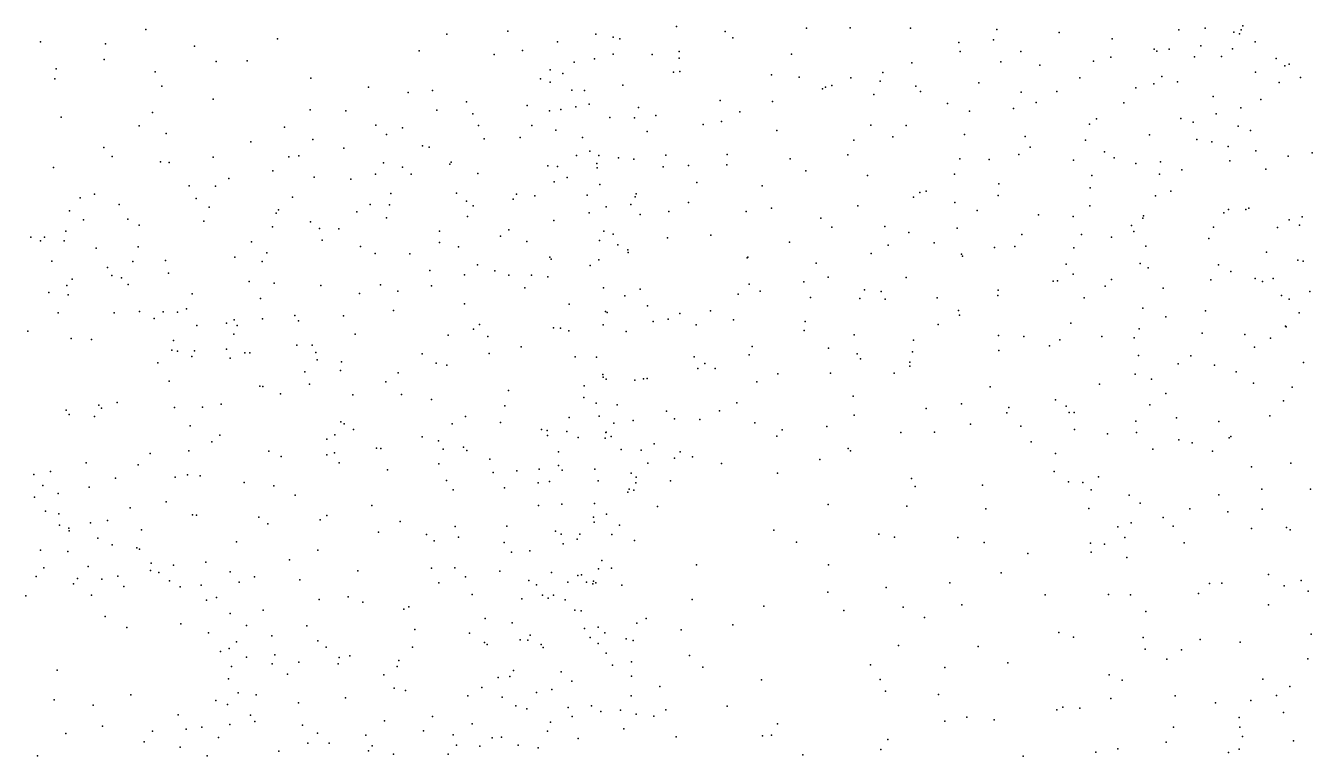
# Model space of a CAD drawing. Header units: metres. Extents: x -23.9 to 23.9, y -27.4 to 27.4.
# Drawn here: x -5.97 to -0.01, y 6.75 to 10.13 of the extents above; entities that cross this region are included whole.
import ezdxf

# ---------------------------------------------------------------- set-up
doc = ezdxf.new("R2010")
doc.units = ezdxf.units.M

msp = doc.modelspace()

# ---------------------------------------------------------------- linework, layer by layer
for p in [(-0.3334, 10.1341, 22.4424), (-5.4153, 10.1171, 17.882), (-4.8055, 10.0735, 5.3465), (-4.022, 10.0954, -18.4797), (-3.7396, 10.1091, -18.8706), (-3.3315, 10.0949, 5.8754), (-3.2513, 10.0805, 22.5148), (-3.2203, 10.0741, -22.8257), (-2.9579, 10.1305, -23.614), (-2.7322, 10.1069, 21.0256), (-2.6965, 10.0785, 5.7217), (-2.3554, 10.1225, 23.5699), (-2.1525, 10.1251, 5.051), (-1.8739, 10.123, 17.8427), (-1.4732, 10.1174, 20.7527), (-1.1855, 10.1028, 3.0799), (-0.9402, 10.0733, -26.3656), (-0.6305, 10.1144, 1.6013), (-0.5091, 10.1223, 1.3863), (-0.3751, 10.1049, 13.637), (-0.3492, 10.0968, 14.4523), (-0.3419, 10.1148, 1.0921), (-5.9038, 10.0593, 3.9854), (-5.6025, 10.0501, -12.9365), (-5.191, 10.0388, -12.7412), (-4.1494, 10.0178, -12.4644), (-3.6715, 10.0196, 12.6478), (-3.5088, 10.0588, -19.6305), (-2.9452, 10.014, 21.3057), (-1.6502, 10.0567, 4.2896), (-1.6434, 10.014, -25.7525), (-1.4895, 10.0683, 3.8752), (-1.3629, 10.0147, 3.6089), (-0.7454, 10.0251, 21.1797), (-0.7319, 10.0165, 23.0631), (-0.676, 10.0255, 16.6989), (-0.5291, 10.0411, 22.7836), (-0.3825, 10.0271, 22.1447), (-0.2766, 10.0593, 15.3293), (-5.6088, 9.9784, 4.3978), (-5.0906, 9.9691, 5.0373), (-4.9469, 9.9709, 17.8982), (-3.8023, 10.0011, 5.8806), (-3.4319, 9.9647, -23.33), (-3.3372, 9.9806, -21.9242), (-3.2505, 10.0026, 21.9794), (-3.0711, 10.0007, -24.3734), (-2.9452, 9.984, 18.1472), (-2.4249, 10.0017, -24.8506), (-1.8671, 9.9619, -25.4485), (-1.4557, 9.9662, 17.6181), (-1.0252, 9.9696, 2.7872), (-0.9455, 9.9883, 16.9904), (-0.5582, 9.9903, 21.5423), (-0.4323, 9.9913, 21.8868), (-0.1799, 9.9816, 13.9736), (-0.1194, 9.9558, 15.907), (-5.8314, 9.9339, 17.8507), (-5.373, 9.9205, 4.6915), (-3.5429, 9.9304, 12.8532), (-3.4839, 9.9122, -23.8241), (-2.9713, 9.9187, 5.7417), (-2.9415, 9.922, 23.1736), (-2.5175, 9.9065, -12.3911), (-2.3891, 9.8956, 20.6827), (-2.0022, 9.9175, 23.668), (-1.2753, 9.9514, -12.5241), (-0.7088, 9.8984, 16.924), (-0.276, 9.9185, 16.4749), (-0.1389, 9.9478, 14.6033), (-0.0671, 9.8947, 14.3524), (-5.837, 9.888, -18.3933), (-5.3422, 9.8538, 17.8716), (-4.6515, 9.8918, -18.1672), (-4.3842, 9.8491, 5.5411), (-4.0887, 9.8343, 18.1123), (-3.5881, 9.8875, -22.5828), (-3.5422, 9.8731, 12.2468), (-3.4428, 9.8353, -20.922), (-3.2064, 9.8594, 21.7426), (-2.2819, 9.8418, 5.2761), (-2.2672, 9.8493, 18.0707), (-2.2384, 9.8577, 23.6364), (-2.1504, 9.8925, -12.4404), (-2.0144, 9.8768, 20.6004), (-1.8494, 9.8549, 4.6821), (-1.5578, 9.87, 23.6333), (-1.0886, 9.8924, 17.2631), (-0.8291, 9.846, -12.4791), (-0.7465, 9.8656, 2.1447), (-0.6367, 9.874, 1.8422), (-0.1665, 9.8711, 0.9081), (-5.104, 9.7942, -18.1223), (-4.2002, 9.8243, -18.2206), (-3.9299, 9.7823, 12.4707), (-3.3835, 9.8336, -20.2783), (-2.7554, 9.788, 5.5873), (-2.5123, 9.7836, -25.1229), (-2.0435, 9.8159, 4.9559), (-1.828, 9.8293, 17.8951), (-1.7026, 9.7746, 4.4676), (-1.3608, 9.8261, 3.7836), (-1.2913, 9.7789, -26.1113), (-1.1954, 9.8293, 3.3655), (-0.8855, 9.777, 2.6052), (-0.4716, 9.8059, 21.6957), (-0.2502, 9.792, 16.6905), (-5.3857, 9.7329, 4.5235), (-4.654, 9.7451, -12.546), (-4.4889, 9.7399, 18.0022), (-4.068, 9.7432, 12.8018), (-3.9018, 9.7253, 5.6375), (-3.6497, 9.7647, -22.037), (-3.5462, 9.7392, -24.5552), (-3.4939, 9.7455, -18.9479), (-3.4235, 9.7579, 18.1341), (-3.3617, 9.7704, 12.6107), (-3.1333, 9.755, 21.4865), (-3.0535, 9.7179, 18.2488), (-2.6642, 9.7352, 23.5314), (-1.5997, 9.7388, 20.6812), (-1.3962, 9.7511, 17.7488), (-0.4582, 9.7258, 16.9736), (-0.3429, 9.7534, -27.124), (-5.8086, 9.7111, 3.8758), (-5.4468, 9.6707, -18.281), (-4.7732, 9.6637, 17.91), (-4.3505, 9.6739, 12.7506), (-4.2275, 9.6612, -23.4741), (-3.8746, 9.6725, -24.2792), (-3.6277, 9.6713, 12.9902), (-3.2672, 9.7092, 22.0054), (-3.1515, 9.7075, 5.6972), (-2.8348, 9.6764, -25.0876), (-2.7491, 9.6909, 18.3322), (-2.0578, 9.674, 18.1244), (-1.8942, 9.6718, 23.7296), (-1.045, 9.6782, 23.4808), (-1.0119, 9.7029, 3.0172), (-0.6213, 9.7044, 23.2502), (-0.5642, 9.6881, 21.3972), (-0.3551, 9.6696, 22.3169), (-5.3223, 9.6346, -12.7987), (-4.9288, 9.5961, 4.9242), (-4.6417, 9.6078, 5.1732), (-4.3014, 9.6296, -23.9883), (-3.8493, 9.61, 12.2887), (-3.6817, 9.6168, 18.1363), (-3.5164, 9.6503, -21.3938), (-3.3937, 9.6165, 12.3893), (-3.0939, 9.6438, -12.3259), (-2.4932, 9.6482, 18.3364), (-2.1357, 9.6043, 23.6984), (-1.9559, 9.6201, -25.6563), (-1.6239, 9.6299, -25.9001), (-1.3424, 9.6214, 3.9326), (-1.0627, 9.6036, 3.2478), (-0.7661, 9.6293, 17.3903), (-0.5467, 9.6076, 17.2334), (-0.477, 9.5971, 23.0209), (-0.2986, 9.6495, 1.1638), (-5.6105, 9.5707, -12.9518), (-4.4986, 9.5669, -23.006), (-4.1336, 9.5772, 5.4375), (-4.103, 9.5718, 12.4503), (-3.3591, 9.5533, -19.2917), (-2.7237, 9.538, 20.8687), (-2.1642, 9.5363, 5.088), (-1.3724, 9.5378, 20.6471), (-1.3186, 9.5717, 17.9018), (-0.9756, 9.5502, -26.4954), (-0.4014, 9.5754, 1.5109), (-0.2741, 9.5544, 17.0791), (-0.0125, 9.545, -27.5951), (-5.8444, 9.4769, 3.638), (-5.5724, 9.5282, 4.1169), (-5.3473, 9.5032, 17.8525), (-5.3078, 9.5012, 4.4283), (-5.1042, 9.5251, 17.8662), (-4.7541, 9.5266, -18.0348), (-4.7069, 9.5318, -23.4863), (-4.3152, 9.4988, 12.9286), (-4.2275, 9.4794, -18.0325), (-4.0073, 9.4924, 13.0118), (-4.0011, 9.5028, -22.1031), (-3.554, 9.4859, 12.2095), (-3.5096, 9.4827, -12.3106), (-3.4211, 9.5338, -24.9455), (-3.327, 9.4961, 12.7389), (-3.3181, 9.5337, 22.4896), (-3.2266, 9.5222, 21.7771), (-3.156, 9.5162, 21.4386), (-3.0195, 9.4813, 23.1629), (-3.0071, 9.5341, 21.2167), (-2.9013, 9.4861, 18.3988), (-2.7243, 9.4901, 5.4139), (-2.4317, 9.5173, 5.2826), (-1.6459, 9.5183, 23.7424), (-1.5087, 9.5139, 4.215), (-1.1182, 9.5108, 3.4756), (-0.9306, 9.5222, 17.6736), (-0.8304, 9.4966, 23.4438), (-0.716, 9.5041, -26.7703), (-0.3944, 9.5089, 21.8813), (-0.1244, 9.53, -12.3395), (-5.0315, 9.4272, -23.7491), (-4.828, 9.4613, -22.7503), (-4.6365, 9.4321, 17.943), (-4.467, 9.4241, 12.6162), (-4.3526, 9.4473, -22.4843), (-4.1861, 9.4474, -24.5872), (-3.8774, 9.4501, -21.7951), (-3.4637, 9.4311, -20.6097), (-3.3246, 9.4757, -20.0649), (-2.3585, 9.4624, 20.5483), (-2.0726, 9.4406, -12.2745), (-1.6706, 9.446, -12.2818), (-1.034, 9.441, 20.9288), (-0.7209, 9.4469, -12.2935), (-0.616, 9.467, 17.5054), (-0.2283, 9.4699, 22.3769), (-5.2156, 9.3922, -23.4444), (-5.0937, 9.3914, 4.5964), (-3.9763, 9.3585, 18.145), (-3.5243, 9.4104, 18.2555), (-3.3124, 9.3989, -19.6105), (-2.8639, 9.4078, 23.4434), (-2.5607, 9.3924, -12.2536), (-1.8298, 9.3612, 4.7432), (-1.8007, 9.3684, 23.859), (-1.4649, 9.4019, 18.2116), (-1.0414, 9.3839, 17.9103), (-0.6671, 9.3676, 2.4282), (-5.7202, 9.3372, -18.5451), (-5.6532, 9.3537, 3.8557), (-5.5392, 9.3057, -23.5011), (-5.1821, 9.3347, -12.7348), (-4.7361, 9.3404, -24.3389), (-4.3774, 9.3056, 5.1413), (-4.2876, 9.304, 12.3979), (-4.2816, 9.3565, 18.0509), (-3.9309, 9.3221, 5.3276), (-3.8997, 9.2998, 13.1952), (-3.714, 9.331, -25.022), (-3.6982, 9.3547, 5.4403), (-3.6142, 9.3459, 13.0293), (-3.372, 9.3486, 12.4685), (-3.1692, 9.3055, 5.4627), (-3.1488, 9.3416, 22.9846), (-3.1445, 9.355, -25.258), (-2.9018, 9.3157, 5.3883), (-2.1179, 9.3001, 18.4609), (-1.8605, 9.3399, 18.3501), (-1.6685, 9.3156, 20.4851), (-1.4672, 9.3471, 23.8328), (-1.0427, 9.3003, 23.625), (-0.7393, 9.3458, 21.1643), (-5.7702, 9.2767, 17.8106), (-5.4999, 9.2381, -12.8989), (-5.122, 9.294, -24.1609), (-4.812, 9.2665, 4.8022), (-4.8013, 9.2809, -12.5729), (-4.438, 9.2727, -24.7195), (-4.3013, 9.2437, 13.2416), (-3.9258, 9.2499, 12.2582), (-3.3622, 9.267, -18.5414), (-3.2829, 9.2957, -19.0687), (-3.1264, 9.2602, 18.4601), (-2.9925, 9.2734, 21.0969), (-2.6343, 9.2744, 23.667), (-2.5183, 9.2897, 20.6366), (-2.2893, 9.2429, -25.6555), (-1.5654, 9.2791, 4.3501), (-1.2813, 9.2585, 20.6245), (-1.1205, 9.2502, 3.6584), (-0.7975, 9.2432, 2.9014), (-0.7944, 9.2533, 23.5098), (-0.4224, 9.2681, 21.4244), (-0.3998, 9.2824, 1.8162), (-0.3208, 9.2823, -27.2219), (-0.3064, 9.289, 1.5648), (-0.059, 9.2487, 22.3321), (-5.7863, 9.1828, 3.4901), (-5.7054, 9.2344, -23.0071), (-5.4468, 9.2106, -22.4364), (-5.147, 9.2291, 4.4002), (-4.8286, 9.2021, -22.165), (-4.6536, 9.2258, 12.8829), (-4.6116, 9.1948, 13.2887), (-4.5212, 9.1937, 12.4934), (-4.0551, 9.1828, -12.3616), (-3.7342, 9.1882, 18.302), (-3.5264, 9.2326, 12.2913), (-3.2938, 9.1825, 22.0363), (-2.238, 9.201, 4.9958), (-1.9929, 9.2049, 23.8431), (-1.6572, 9.1971, 18.4889), (-0.8498, 9.209, -26.6514), (-0.8391, 9.1812, 21.0094), (-0.4708, 9.2013, 23.3801), (-0.1742, 9.199, -12.184), (-0.1195, 9.2348, 22.7907), (-0.0719, 9.2102, 17.3961), (-5.9484, 9.1552, -22.7934), (-5.9045, 9.1371, -13.1318), (-5.8857, 9.155, 3.2654), (-5.7945, 9.1379, -22.264), (-4.927, 9.1332, 4.5867), (-4.5989, 9.141, 4.8975), (-4.055, 9.1307, -21.518), (-3.7733, 9.16, -21.103), (-3.6506, 9.1349, -12.2829), (-3.3136, 9.139, 22.7438), (-3.251, 9.1693, -19.8654), (-3.2295, 9.1187, -19.4059), (-2.9987, 9.1516, 23.2876), (-2.7987, 9.1648, -12.2038), (-2.4338, 9.1316, 18.6576), (-1.8818, 9.1764, -12.1532), (-1.7643, 9.1284, 23.9654), (-1.3579, 9.1677, 4.043), (-1.082, 9.1677, 20.7802), (-0.9428, 9.1556, 18.095), (-0.4909, 9.1479, 17.7729), (-5.646, 9.1038, 3.679), (-5.4516, 9.1106, -22.0102), (-5.003, 9.0627, -24.6256), (-4.8559, 9.0828, -18.1399), (-4.4217, 9.1119, -21.809), (-4.3536, 9.0793, 4.983), (-4.1935, 9.0779, 12.2984), (-3.9682, 9.1104, 13.3413), (-3.5442, 9.0627, 5.2791), (-3.1826, 9.096, 5.3097), (-3.1816, 9.0835, 21.482), (-2.6308, 9.0592, 20.6714), (-2.6272, 9.0624, 5.1448), (-2.0552, 9.0796, 4.8035), (-1.9776, 9.1176, 18.6363), (-1.6373, 9.0761, 4.4746), (-1.633, 9.0673, 20.3655), (-1.4846, 9.1073, -12.1256), (-1.3908, 9.1118, 20.4522), (-1.117, 9.1059, 18.2949), (-0.783, 9.1137, 23.72), (-0.2252, 9.0853, 21.6558), (-5.8516, 9.0432, -21.8609), (-5.5933, 9.0146, -21.5141), (-5.4757, 9.0429, 3.8533), (-5.325, 9.0473, -18.4809), (-4.877, 9.0418, 17.8519), (-4.0997, 9.0008, -17.9627), (-3.8795, 9.027, 5.1255), (-3.7994, 8.9994, 12.1985), (-3.5384, 9.0529, -18.268), (-3.3581, 9.0239, 18.5069), (-3.3169, 9.0501, 12.7016), (-2.3101, 9.0351, 23.7659), (-1.1529, 9.0305, -12.0936), (-0.8091, 9.0331, 3.1499), (-0.7733, 9.0127, -12.0898), (-0.4466, 9.0263, -27.0424), (-0.0795, 9.049, 22.0864), (-0.0544, 9.0435, 23.0912), (-5.7565, 8.9609, -19.499), (-5.5727, 8.9767, 17.8036), (-5.5291, 8.9668, -18.8236), (-5.3109, 8.9875, -24.4698), (-4.9378, 8.9495, 13.3453), (-4.8208, 8.9425, 12.8224), (-3.9405, 8.9802, 18.2474), (-3.7351, 8.979, -25.3113), (-3.6301, 8.9787, 18.4428), (-3.554, 8.9708, -20.6963), (-2.3683, 8.9476, 18.9678), (-2.2545, 8.9699, -25.8657), (-1.8942, 8.9687, 4.6323), (-1.2121, 8.9509, 23.9874), (-1.1931, 8.9532, 20.5881), (-1.1208, 8.983, 3.6894), (-0.9428, 8.959, 23.9546), (-0.4819, 8.9577, 2.3738), (-0.389, 8.9965, 2.0899), (-0.2777, 8.9636, 1.8335), (-0.2438, 8.9502, 17.8145), (-0.1931, 8.9639, 23.5042), (-5.8651, 8.8987, -20.7983), (-5.7825, 8.9312, 3.3349), (-5.7759, 8.8885, -20.124), (-5.4982, 8.9353, -21.1399), (-5.2011, 8.8918, -21.4306), (-4.6049, 8.9316, 12.3746), (-4.4256, 8.8933, -21.353), (-4.3281, 8.934, -25.0942), (-4.2479, 8.9051, 13.514), (-4.0932, 8.9296, -21.2363), (-3.6602, 8.9195, 13.1891), (-3.2962, 8.9201, 22.8523), (-3.1971, 8.8829, -19.0911), (-3.1262, 8.9139, -25.5836), (-2.672, 8.8904, -25.7686), (-2.6214, 8.9379, 18.75), (-2.5708, 8.9042, 23.7423), (-2.0861, 8.9112, -12.0874), (-2.0093, 8.9025, 23.9726), (-1.4685, 8.8848, -26.2069), (-1.4673, 8.9094, 4.2227), (-0.9715, 8.9276, 20.7906), (-0.703, 8.9183, 21.0348), (-0.1556, 8.8839, -27.3754), (-0.0236, 8.9025, 17.7158), (-5.2272, 8.8231, 3.9731), (-4.8852, 8.8709, 4.4234), (-3.9404, 8.8462, 13.4859), (-3.4544, 8.8449, 12.4474), (-3.0916, 8.8368, 21.0792), (-2.337, 8.8758, 4.9271), (-2.1078, 8.8707, 19.0129), (-1.9907, 8.8681, 20.2612), (-1.7507, 8.8733, 18.8933), (-1.0697, 8.8746, -26.4335), (-0.7968, 8.8258, -26.6682), (-0.1195, 8.8676, 21.6244), (-5.8219, 8.8046, -24.2066), (-5.563, 8.8037, 3.5767), (-5.4451, 8.8102, -19.4748), (-5.378, 8.7787, -20.0908), (-5.3354, 8.8083, -20.5867), (-5.2692, 8.8077, 17.8192), (-5.007, 8.7712, -12.6597), (-4.8748, 8.7772, 12.4614), (-4.7258, 8.7922, 17.888), (-4.7081, 8.7676, 13.637), (-4.5005, 8.7909, 4.7121), (-4.2686, 8.8147, 12.2833), (-3.2867, 8.8112, 21.9342), (-3.2793, 8.806, -18.5733), (-3.066, 8.764, 5.0492), (-2.9959, 8.7749, 23.3947), (-2.9419, 8.8006, 20.863), (-2.8004, 8.8144, -12.127), (-2.6943, 8.7719, 20.6515), (-2.3623, 8.7643, 23.8636), (-1.652, 8.8149, 24.0974), (-1.6472, 8.7933, 4.4742), (-0.6915, 8.7853, 3.1163), (-0.5068, 8.8134, 23.9745), (-0.0733, 8.8037, 1.4679), (-5.9624, 8.7191, 17.7173), (-5.1792, 8.745, 13.1956), (-5.0417, 8.7565, 13.5614), (-5.0089, 8.7057, -18.5581), (-4.9936, 8.7459, -20.9948), (-4.4458, 8.7059, 17.9828), (-3.8977, 8.7291, 4.8947), (-3.87, 8.7497, -18.0895), (-3.5275, 8.7355, 18.5659), (-3.4948, 8.733, 5.0499), (-3.4565, 8.7215, -20.2846), (-3.2973, 8.7494, 12.9491), (-3.1907, 8.7172, -19.5626), (-2.867, 8.7489, 18.9133), (-2.3661, 8.7229, 19.439), (-2.1343, 8.7028, 4.6969), (-1.7456, 8.7497, 20.222), (-1.1312, 8.7558, 18.754), (-0.815, 8.7307, 18.4795), (-0.5223, 8.71, 21.1205), (-0.3253, 8.7044, 21.2957), (-0.1361, 8.743, 23.7952), (-0.1327, 8.7403, 17.9897), (-5.7613, 8.6861, -13.0989), (-5.6671, 8.6811, -24.5147), (-5.2874, 8.6766, -12.8153), (-4.7164, 8.6551, -12.5188), (-4.6461, 8.6542, -20.9201), (-4.0151, 8.7011, -12.3403), (-3.8309, 8.6942, 12.1682), (-3.6774, 8.6467, -12.2543), (-2.6071, 8.6485, 23.7971), (-1.8599, 8.6776, 19.1768), (-1.4657, 8.6997, 19.0558), (-1.3485, 8.694, 4.0515), (-1.229, 8.6516, 20.4269), (-1.182, 8.6795, 3.7976), (-0.987, 8.6943, 3.5258), (-0.8375, 8.6879, 24.0879), (-0.2808, 8.6459, 2.1771), (-0.2054, 8.6872, 1.9364), (-5.2962, 8.6314, 3.7812), (-5.2693, 8.6265, 13.4304), (-5.2023, 8.6022, 12.9129), (-5.1899, 8.6283, -19.709), (-5.043, 8.6354, 12.6183), (-5.0246, 8.595, -20.0042), (-4.9578, 8.6189, 17.8251), (-4.9341, 8.6184, 13.769), (-4.6289, 8.6202, -18.2876), (-4.6217, 8.5873, 4.5087), (-4.1363, 8.6142, 4.7182), (-3.8253, 8.6156, 13.4869), (-3.4269, 8.6009, 22.6469), (-3.3289, 8.5997, 22.0971), (-2.8759, 8.6002, 23.6432), (-2.6206, 8.6098, 20.3656), (-2.2535, 8.6411, 19.8111), (-2.1215, 8.6139, -25.999), (-2.1055, 8.5915, 19.5783), (-1.8648, 8.6245, -11.981), (-1.4638, 8.6292, 24.2145), (-0.8171, 8.6072, -11.8997), (-0.5757, 8.6045, -26.8614), (-5.3596, 8.5733, 17.7864), (-4.6796, 8.5311, -25.1365), (-4.5137, 8.5366, -20.5911), (-4.5102, 8.5775, 12.3095), (-4.2466, 8.5263, 18.1499), (-4.0709, 8.5716, 13.7553), (-4.022, 8.5626, 18.2861), (-2.8581, 8.546, 4.8611), (-2.8262, 8.5693, 20.7093), (-2.7784, 8.5471, 19.3531), (-2.2443, 8.5246, 24.0616), (-1.9494, 8.5244, 24.2287), (-1.8769, 8.5568, 4.4836), (-1.8762, 8.5761, 19.3981), (-0.6334, 8.5684, 18.5292), (-0.4657, 8.5619, 2.7657), (-0.3656, 8.5314, 18.3911), (-0.053, 8.5738, 18.1694), (-5.3077, 8.4879, 13.6512), (-4.8879, 8.4652, -19.2325), (-4.8736, 8.4639, 4.1602), (-4.657, 8.4738, 13.8796), (-4.3036, 8.4842, -18.1726), (-3.3853, 8.4666, 22.342), (-3.2994, 8.519, 22.9566), (-3.298, 8.5066, 18.9), (-3.2828, 8.4969, 12.8149), (-3.1502, 8.4924, 21.2232), (-3.1102, 8.4982, 23.2787), (-3.0938, 8.5, 19.1052), (-2.5858, 8.4849, 19.6139), (-2.4889, 8.5222, 19.9938), (-0.9982, 8.4739, 18.9833), (-0.8324, 8.5208, 3.3909), (-0.7579, 8.4969, 24.2502), (-0.2843, 8.4782, -11.8456), (-4.7915, 8.4299, -19.6906), (-4.4569, 8.4243, -12.4658), (-4.2318, 8.4256, 4.5403), (-3.7366, 8.4446, -25.5416), (-3.3866, 8.412, 4.8312), (-2.1399, 8.4182, 4.5752), (-1.505, 8.4617, 19.9612), (-0.6916, 8.4315, 18.7388), (-0.105, 8.4606, 21.4006), (-5.7851, 8.3543, -13.1684), (-5.6343, 8.3768, 3.2876), (-5.6208, 8.3626, -24.6844), (-5.5488, 8.3885, 17.6944), (-5.2837, 8.3667, 12.5996), (-5.1531, 8.3676, 14.1127), (-5.0666, 8.3821, 3.9042), (-4.0923, 8.4031, -20.5461), (-3.7528, 8.3735, 18.5608), (-3.3301, 8.3866, -25.6902), (-3.2318, 8.3785, -18.8868), (-3.0042, 8.3494, 23.5142), (-2.7582, 8.3498, -25.8558), (-2.6782, 8.3868, 20.0891), (-1.8006, 8.3609, -26.1233), (-1.6379, 8.3826, 4.3303), (-1.4175, 8.3657, 4.1727), (-1.2022, 8.4014, 20.3508), (-1.1528, 8.3716, 3.7782), (-0.7655, 8.379, -26.7022), (-0.1452, 8.3975, 18.4531), (-5.7709, 8.3332, 3.0827), (-5.653, 8.325, 13.3792), (-4.5123, 8.2995, -18.72), (-4.4978, 8.2907, 14.0614), (-3.9966, 8.2903, -12.344), (-3.9353, 8.3244, 12.1468), (-3.7722, 8.2966, 13.5947), (-3.4545, 8.3199, 12.5574), (-3.3163, 8.3251, 21.9865), (-3.2487, 8.2941, 19.203), (-3.1578, 8.3056, 4.7227), (-2.9672, 8.3135, 19.4517), (-2.85, 8.3104, 20.3618), (-2.5945, 8.2949, -12.0472), (-2.1348, 8.3309, 24.2676), (-1.5961, 8.2892, 24.4743), (-1.4274, 8.3415, 19.4802), (-1.1381, 8.3435, -26.3832), (-1.1159, 8.343, 19.2641), (-0.8304, 8.3025, 20.6822), (-0.6416, 8.3183, 20.8624), (-0.4446, 8.3014, 21.0339), (-0.2086, 8.328, 24.3357), (-5.2112, 8.2804, 3.6913), (-5.0737, 8.2374, 17.7883), (-4.541, 8.2398, -19.2107), (-4.4532, 8.2648, -25.3389), (-4.136, 8.2294, 13.9934), (-3.5832, 8.2648, -18.5074), (-3.5565, 8.2597, 13.3972), (-3.5549, 8.2358, -20.0037), (-3.4657, 8.2553, 19.0236), (-3.4137, 8.2276, -19.5494), (-3.2844, 8.2506, 12.7869), (-3.2827, 8.251, -12.1554), (-3.261, 8.232, 21.7053), (-2.4922, 8.2338, 24.1373), (-2.4685, 8.263, 4.6011), (-2.2609, 8.2779, -11.9912), (-1.9189, 8.2494, 4.395), (-1.762, 8.2517, -11.9099), (-1.3629, 8.279, 19.7155), (-1.1137, 8.2641, 24.5016), (-0.9618, 8.2446, 3.5932), (-0.8275, 8.2503, 19.0513), (-0.3982, 8.2258, -26.9902), (-0.3905, 8.2309, 2.9482), (-5.2163, 8.1655, 12.4306), (-5.1103, 8.2064, 14.2938), (-4.5774, 8.219, 18.0223), (-4.348, 8.1769, 4.3672), (-4.3269, 8.1766, -19.5172), (-4.0604, 8.212, -20.1534), (-4.0382, 8.1737, -25.5149), (-3.945, 8.1819, 18.5396), (-3.9288, 8.167, 4.4604), (-3.2881, 8.2237, 13.0665), (-3.214, 8.1721, 21.4679), (-3.122, 8.1677, 21.0157), (-3.0614, 8.1984, 20.6229), (-2.1628, 8.1764, -26.0465), (-1.3148, 8.2073, -11.8402), (-0.7506, 8.1726, -11.7548), (-0.6307, 8.2161, 3.2318), (-0.5689, 8.2018, 18.8106), (-5.6928, 8.1092, 14.0231), (-5.3951, 8.1535, 14.4181), (-4.8464, 8.1642, 12.3146), (-4.7887, 8.1392, 14.3035), (-4.5775, 8.1472, 4.2771), (-4.542, 8.1559, 12.2497), (-4.5201, 8.1099, 14.3224), (-3.8231, 8.1266, -19.818), (-3.504, 8.1599, 4.6157), (-3.0905, 8.1084, 4.5682), (-2.9676, 8.131, -12.0932), (-2.9401, 8.1603, 20.0511), (-2.8839, 8.1374, 19.7644), (-2.7486, 8.1059, 4.5217), (-2.2937, 8.1249, 24.3307), (-2.1516, 8.1648, 4.4721), (-1.2013, 8.1536, 20.0255), (-0.4742, 8.1643, 24.5158), (-0.1123, 8.1088, 2.3377), (-5.9349, 8.0555, 13.3383), (-5.8568, 8.0696, 13.5925), (-5.4521, 8.1007, 17.5328), (-5.2225, 8.0546, 17.6061), (-5.1636, 8.0489, 14.4914), (-4.297, 8.0778, -12.4539), (-4.0587, 8.1048, -18.6536), (-3.8075, 8.0643, 13.7532), (-3.6974, 8.0724, -19.3734), (-3.5938, 8.0808, -25.6575), (-3.5041, 8.0968, -19.0035), (-3.4872, 8.0754, 22.7627), (-3.3355, 8.0796, 19.3771), (-3.1679, 8.0618, 20.4237), (-2.4903, 8.0612, 4.455), (-1.2074, 8.0694, 3.903), (-0.2947, 8.0911, 18.7519), (-5.8934, 8.0045, -13.3003), (-5.6779, 7.9969, 17.3633), (-5.5567, 8.0389, 3.2212), (-5.2807, 8.0434, 3.4904), (-4.9604, 8.0191, 3.8314), (-4.8228, 8.003, -25.2243), (-4.0233, 8.0276, 12.1174), (-3.7539, 7.9938, 12.3134), (-3.5991, 8.0169, 19.1511), (-3.5456, 8.0226, 12.5252), (-3.3201, 8.0266, 23.2455), (-3.1776, 7.9875, 20.775), (-3.1456, 8.0174, 19.6353), (-3.1445, 8.0426, 23.6773), (-2.9862, 8.0263, 24.0426), (-1.8692, 8.037, 24.5896), (-1.8514, 8.0007, -26.1577), (-1.5394, 8.0056, 4.1629), (-1.1422, 8.0212, 24.6786), (-1.0753, 8.0182, 19.4682), (-1.0032, 8.0448, -26.5007), (-0.2462, 7.9882, 2.8406), (-0.0212, 7.988, 21.2709), (-5.9313, 7.9499, 13.8886), (-5.8227, 7.9674, 14.2161), (-5.3214, 7.9292, 12.4325), (-4.7239, 7.9595, 4.059), (-3.9924, 7.9845, 14.0778), (-3.1829, 7.9735, 21.2245), (-3.1559, 7.9838, 20.0614), (-1.0374, 7.9849, 20.218), (-0.8603, 7.9602, 19.2572), (-0.4452, 7.961, 20.903), (-5.8812, 7.8857, 13.0206), (-5.8191, 7.8742, 14.6806), (-5.4878, 7.901, 14.7632), (-5.1991, 7.869, 14.805), (-5.1809, 7.8674, -12.8786), (-4.3697, 7.9113, -25.4363), (-3.5964, 7.9119, -12.2646), (-3.4887, 7.9177, 4.4394), (-3.3374, 7.921, 21.9564), (-3.2824, 7.8726, 21.6655), (-3.046, 7.9076, -25.8172), (-2.255, 7.9171, 24.5071), (-1.8903, 7.9092, -11.8975), (-1.5242, 7.8959, -26.2442), (-1.0483, 7.8987, 3.7627), (-0.81, 7.9221, 3.4931), (-0.58, 7.8963, 3.2433), (-0.403, 7.8825, 18.8852), (-0.2442, 7.8952, -26.9544), (-5.8154, 7.8203, 15.0721), (-5.7721, 7.8077, -24.7265), (-5.6727, 7.8315, 2.9659), (-5.5933, 7.8419, 12.5624), (-4.8929, 7.8583, 14.8065), (-4.851, 7.8277, 17.9603), (-4.6087, 7.8458, 18.2481), (-4.5775, 7.8656, 14.7745), (-4.237, 7.8376, 18.543), (-3.9833, 7.8151, 18.8835), (-3.7436, 7.8164, 19.2136), (-3.3414, 7.8578, 20.3443), (-3.3388, 7.8349, 23.507), (-3.2222, 7.8203, 4.3904), (-0.9127, 7.8137, -11.7351), (-0.8508, 7.8318, 24.8218), (-0.7035, 7.8562, 20.6289), (-0.6569, 7.8169, -26.6398), (-0.132, 7.8104, 18.8167), (-5.7718, 7.7953, 12.7782), (-5.6381, 7.7602, 16.9903), (-5.4354, 7.7986, 3.221), (-4.3385, 7.7882, 14.6566), (-4.1163, 7.777, 4.2205), (-4.0803, 7.7482, -12.4235), (-3.9673, 7.7656, 14.2871), (-3.5189, 7.7928, 23.0977), (-3.4925, 7.7796, 22.6122), (-3.4175, 7.7561, 13.5938), (-3.4061, 7.7785, 22.2275), (-3.2573, 7.7782, 13.0554), (-3.1516, 7.7494, 24.1775), (-2.5067, 7.7978, 24.4659), (-2.0206, 7.779, 24.7231), (-1.9471, 7.7657, 4.2031), (-1.6548, 7.764, 4.0932), (-0.8806, 7.764, 20.2148), (-0.2935, 7.806, 24.8167), (-0.1144, 7.7992, 2.7041), (-5.9045, 7.7052, 2.5923), (-5.7766, 7.6997, 15.6498), (-5.5725, 7.7305, 15.4769), (-5.4575, 7.7153, 15.2384), (-5.446, 7.7091, 17.144), (-4.9952, 7.7441, 15.0224), (-4.6189, 7.7046, 3.9828), (-3.7567, 7.7412, 14.0443), (-3.7222, 7.6954, 12.3074), (-3.6367, 7.7025, 4.2935), (-3.4821, 7.7344, 12.6516), (-2.4017, 7.7425, -12.0066), (-1.533, 7.7408, 24.8535), (-1.33, 7.6902, 3.9276), (-1.04, 7.738, 19.8111), (-1.0373, 7.6956, 24.91), (-0.9752, 7.7326, 19.5202), (-0.6054, 7.7385, 24.8961), (-5.6833, 7.6297, 15.9945), (-5.3916, 7.6455, 15.6862), (-5.2875, 7.635, 15.4386), (-5.1379, 7.6496, 3.442), (-4.7504, 7.6606, 18.1752), (-3.3036, 7.658, 20.7182), (-2.8655, 7.6372, -12.1219), (-2.254, 7.6373, 24.7206), (-0.8717, 7.6709, 3.5886), (-5.9236, 7.5825, 16.1884), (-5.8889, 7.6241, 16.5931), (-5.7327, 7.5746, 12.5457), (-5.6204, 7.5704, -13.1892), (-5.5456, 7.5845, 16.6982), (-5.3937, 7.6111, 12.4049), (-5.3552, 7.6016, -24.8978), (-5.025, 7.605, 15.2797), (-4.9123, 7.5824, -12.7799), (-4.4338, 7.6089, 14.936), (-4.0929, 7.622, 14.5664), (-3.9851, 7.6231, 12.1441), (-3.9346, 7.5811, 4.1643), (-3.7754, 7.6079, 19.4427), (-3.5362, 7.6017, 23.3595), (-3.4142, 7.5881, 13.7748), (-3.3984, 7.5903, 20.4602), (-3.3187, 7.6186, -12.2274), (-3.258, 7.6215, 13.3423), (-1.4541, 7.6001, -11.8127), (-0.2151, 7.5919, 25), (-5.7512, 7.5496, 16.3664), (-5.5176, 7.5365, 16.458), (-5.3056, 7.5627, 16.8653), (-5.257, 7.5351, -12.9676), (-5.1601, 7.5427, 15.8955), (-4.984, 7.5577, 17.7312), (-4.7031, 7.5677, 12.1721), (-4.059, 7.5534, 19.1213), (-3.6418, 7.5642, 19.6849), (-3.6059, 7.5442, 22.6688), (-3.4608, 7.5563, 23.879), (-3.3741, 7.557, 12.801), (-3.3454, 7.5493, 24.2373), (-3.3424, 7.561, 21.8164), (-3.332, 7.5533, 4.274), (-3.2105, 7.5436, 21.1632), (-2.2567, 7.5101, 4.1556), (-1.9864, 7.5323, 24.8897), (-1.6922, 7.5533, 24.9399), (-0.4888, 7.5508, 3.2005), (-0.432, 7.553, 19.1281), (-0.1422, 7.5396, 2.8331), (-0.0636, 7.5645, -26.9368), (-0.0312, 7.5159, 18.9029), (-5.9723, 7.494, -13.4387), (-5.6682, 7.4972, 2.8061), (-5.1353, 7.4739, 17.21), (-5.0883, 7.4853, 16.1833), (-4.6131, 7.476, 3.8505), (-4.4785, 7.4889, 12.1104), (-4.4106, 7.4639, 18.7528), (-3.9048, 7.4991, -25.4905), (-3.6748, 7.4792, 4.173), (-3.5781, 7.4974, 14.0846), (-3.5519, 7.4832, 23.6354), (-3.5267, 7.4975, 20.1124), (-3.4741, 7.475, 22.4145), (-2.8855, 7.4769, 4.2009), (-1.6365, 7.4519, 3.9386), (-1.2503, 7.499, 3.7896), (-0.956, 7.4997, 19.7861), (-0.8553, 7.4987, 20.0248), (-0.5389, 7.5049, 20.6271), (-0.2155, 7.4523, -11.6927), (-5.6046, 7.3984, -24.716), (-5.0246, 7.4125, -25.02), (-4.8728, 7.4267, 3.6181), (-4.2205, 7.4324, 4.0242), (-4.1981, 7.442, 12.1126), (-3.4283, 7.4268, 22.1751), (-3.3991, 7.4239, 20.6566), (-2.5528, 7.4453, -12.0749), (-2.1819, 7.4255, -25.9586), (-1.9077, 7.4406, 4.0345), (-1.8082, 7.3935, -26.0381), (-0.7839, 7.4218, 3.4861), (-5.5047, 7.3473, 2.9478), (-5.2536, 7.3634, 3.186), (-4.9491, 7.3558, 15.9935), (-4.6708, 7.3548, 18.5474), (-4.1701, 7.3378, 14.9319), (-3.8446, 7.3892, 12.2585), (-3.7189, 7.368, -12.3558), (-3.3845, 7.3423, 21.9221), (-3.3213, 7.3488, 13.9197), (-3.1416, 7.3677, 13.495), (-3.0978, 7.3893, 24.489), (-2.9364, 7.3369, -25.7486), (-2.6967, 7.3597, 24.7156), (-5.1251, 7.323, 17.5887), (-4.9961, 7.2806, 3.4054), (-4.8329, 7.309, 15.7316), (-4.6197, 7.2851, 15.4547), (-3.9166, 7.321, 4.0383), (-3.847, 7.2771, 14.655), (-3.6822, 7.2897, 22.9842), (-3.6463, 7.2882, 22.5941), (-3.6357, 7.3111, 23.2585), (-3.3578, 7.3005, -25.6102), (-3.3203, 7.2729, 24.4682), (-3.2889, 7.3227, 21.4457), (-3.1912, 7.294, 13.1337), (-3.158, 7.2869, 4.1342), (-1.1867, 7.3242, -26.1657), (-1.1193, 7.3023, 3.6221), (-0.7958, 7.3013, 25.1946), (-0.5315, 7.2916, 19.3782), (-0.3471, 7.2796, 19.213), (-0.0179, 7.3158, 25.2135), (-5.0702, 7.236, 16.9812), (-5.0296, 7.2498, 12.18), (-4.8185, 7.22, 18.3456), (-4.5809, 7.2563, 18.8681), (-4.4702, 7.2162, 19.0942), (-4.1811, 7.2564, 19.4355), (-3.8348, 7.2684, 19.8395), (-3.5853, 7.2675, 20.1779), (-3.5759, 7.2541, 14.3502), (-3.2838, 7.2278, 21.0832), (-2.8979, 7.2173, 4.0799), (-1.9285, 7.2633, -11.9574), (-1.5603, 7.2597, 25.1579), (-0.7873, 7.2473, 20.3245), (-0.6182, 7.2428, 3.3104), (-5.0192, 7.1664, 17.9242), (-4.9489, 7.2103, 16.2383), (-4.8301, 7.1793, 18.642), (-4.7066, 7.186, 12.1007), (-4.5243, 7.1784, 3.737), (-4.5202, 7.2073, -25.1692), (-4.2523, 7.167, 15.1891), (-4.2434, 7.1947, 3.9), (-3.2537, 7.1729, 12.9318), (-3.1663, 7.1875, 13.8059), (-2.8362, 7.1632, 24.8705), (-2.0588, 7.1739, 25.0937), (-1.714, 7.1616, 3.8301), (-1.4232, 7.1839, 3.721), (-0.6866, 7.2007, -26.2497), (-0.0337, 7.2022, 18.9717), (-5.827, 7.1498, -24.5259), (-5.0328, 7.1095, 17.4221), (-4.7596, 7.1301, 15.8914), (-4.3135, 7.1278, 12.1107), (-3.7831, 7.1152, 23.3636), (-3.7296, 7.1194, 3.9808), (-3.713, 7.1483, 24.1307), (-3.4917, 7.1413, 20.6525), (-3.4423, 7.0988, 12.6163), (-3.1662, 7.121, 24.6662), (-2.5635, 7.1044, -12.1171), (-2.0146, 7.1062, -25.8857), (-0.954, 7.1278, 25.3099), (-0.8933, 7.1036, 20.5113), (-0.241, 7.1074, -26.5099), (-5.4849, 7.0357, 2.8214), (-4.9879, 7.0438, -12.8997), (-4.9047, 7.0358, 3.3765), (-4.2652, 7.0653, 19.6387), (-4.2137, 7.0559, -25.2009), (-3.8589, 7.0685, 23.9327), (-3.6065, 7.0456, 14.6192), (-3.5344, 7.0605, 22.2855), (-3.035, 7.0741, 13.5358), (-1.9894, 7.0517, 3.8809), (-1.7439, 7.036, 25.2536), (-0.1165, 7.0731, -11.8091), (-5.8399, 7.0119, 12.4944), (-5.6594, 6.9865, 2.5648), (-5.0911, 7.0096, 3.171), (-5.0381, 6.9899, 18.4357), (-4.7088, 6.9983, 19.1304), (-4.4907, 7.0207, 19.4015), (-3.925, 7.0309, 12.2454), (-3.7656, 7.0248, 20.0508), (-3.7012, 6.9836, 12.4087), (-3.4591, 6.9757, -25.4061), (-3.3507, 6.9844, 21.5934), (-3.1677, 7.0309, 4.0146), (-2.7224, 6.9828, 3.955), (-1.1684, 6.9774, 25.4004), (-1.0892, 6.9736, -11.8252), (-0.945, 7.0179, 19.7977), (-0.6474, 7.03, 25.3716), (-0.4613, 6.9982, 19.2628), (-0.2966, 7.0091, 20.8392), (-0.1785, 7.0325, 2.8137), (-5.2654, 6.9424, 2.9797), (-4.9308, 6.9416, 16.6383), (-4.311, 6.9141, 15.5339), (-4.0884, 6.9348, 15.2504), (-3.6509, 6.9699, 20.3424), (-3.4406, 6.9345, 22.0102), (-3.3088, 6.9576, 21.2219), (-3.2165, 6.9638, -12.2831), (-3.1448, 6.945, 14.0416), (-3.0625, 6.9357, 13.2867), (-3.0078, 6.9654, -25.5486), (-1.6132, 6.9312, -25.9099), (-1.4854, 6.919, 3.62), (-1.1963, 6.9661, -26.0382), (-0.351, 6.9298, 3.0013), (-0.1463, 6.9532, 18.9875), (-5.7872, 6.8553, 2.3283), (-5.6172, 6.8906, 12.3683), (-5.3847, 6.8667, -24.69), (-5.2288, 6.8754, 12.1963), (-5.1572, 6.8854, 18.2023), (-5.0264, 6.8973, 18.8531), (-4.9104, 6.9117, 16.9918), (-4.6898, 6.8954, 3.4482), (-4.6209, 6.8573, 16.0945), (-4.1293, 6.8689, 23.5746), (-3.9049, 6.9008, 3.8308), (-3.5551, 6.8675, -12.3761), (-3.542, 6.9078, 24.652), (-3.2015, 6.8772, 12.9513), (-2.4902, 6.9002, 3.8854), (-1.7146, 6.9133, -11.9508), (-0.6559, 6.885, 3.17), (-0.3483, 6.886, -26.2472), (-5.424, 6.8176, -13.1852), (-5.0795, 6.8372, 17.7213), (-4.6651, 6.8109, 19.5148), (-4.5671, 6.8119, 12.0803), (-4.397, 6.8477, 15.7665), (-4.3672, 6.7987, 19.8329), (-3.9915, 6.85, 23.3559), (-3.9767, 6.8016, -12.489), (-3.8693, 6.7966, 15.1598), (-3.8108, 6.8353, 23.0101), (-3.7678, 6.8392, 24.5839), (-3.6916, 6.8018, 14.9688), (-3.4136, 6.8323, 24.885), (-2.9593, 6.8407, 13.7783), (-2.5597, 6.8455, -25.6155), (-2.5171, 6.8487, 25.1838), (-1.9779, 6.8286, 3.771), (-0.6892, 6.8155, -11.8781), (-0.3356, 6.8426, 25.4574), (-0.0998, 6.8218, 2.5351), (-5.9171, 6.7529, 12.5572), (-5.2572, 6.7933, 17.9643), (-5.1319, 6.7533, -13.0171), (-4.7995, 6.7744, -12.8469), (-4.3838, 6.7764, 3.5987), (-4.2688, 6.7599, 23.7865), (-4.015, 6.7606, 24.3437), (-3.5978, 6.7892, 20.6345), (-2.373, 6.757, -12.1153), (-2.0111, 6.7826, 25.3452), (-1.3515, 6.7506, 3.4652), (-1.0149, 6.77, 19.7447), (-0.9125, 6.7857, 20.575), (-0.4, 6.7673, 20.8575), (-0.3506, 6.7836, 19.0605)]:
    msp.add_point(p)

doc.saveas('drawing.dxf')
